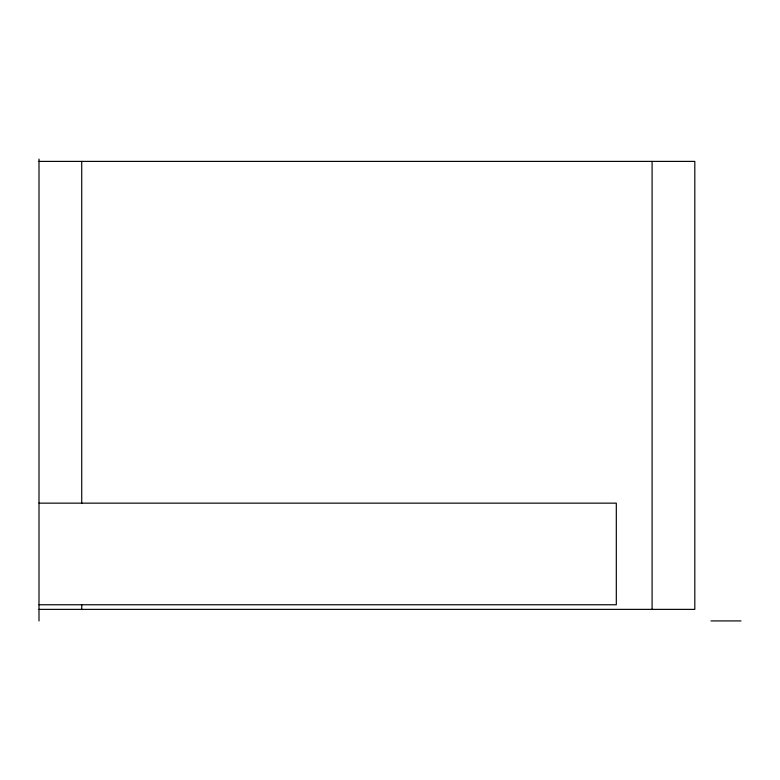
<?xml version="1.0" encoding="UTF-8"?>
<svg xmlns="http://www.w3.org/2000/svg" width="780" height="780" viewBox="0 0 780 780"><rect width="100%" height="100%" fill="white"/><g stroke="black" fill="none" stroke-linecap="round" stroke-linejoin="round"><path stroke-width="1.17" d="M39 161.392L694.814 161.392L694.814 609.375L39 609.375M39 503.149L616.307 503.149L616.307 604.754L39 604.754M710.98 620.919L741 620.919M652.1 161.392L652.1 609.375M81.724 161.392L81.724 503.461M81.724 604.51L81.724 609.375M39 159.081L39 620.919"/></g></svg>
